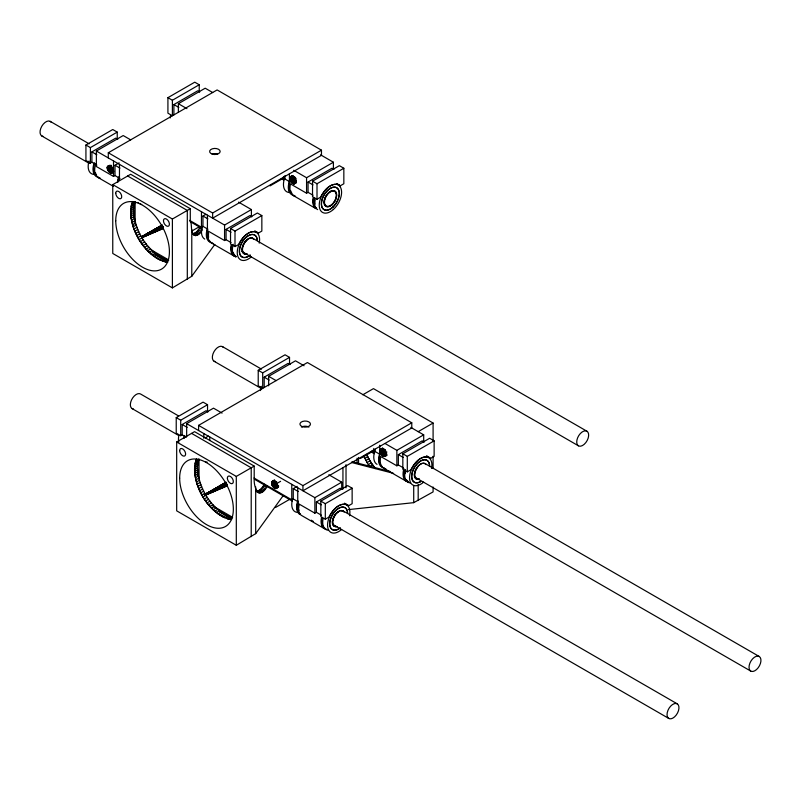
<?xml version="1.0" encoding="UTF-8"?>
<svg xmlns="http://www.w3.org/2000/svg" width="801" height="801" viewBox="0 0 801 801"><rect width="100%" height="100%" fill="white"/><g stroke="black" fill="none" stroke-linecap="round" stroke-linejoin="round"><path stroke-width="1.2" d="M133.637 217.862L133.647 204.385M197.547 475.243L197.557 460.555M165.497 259.264L162.513 260.976L165.777 261.897L168.761 260.175L163.835 258.603L160.851 260.325C142.598 251.174 130.593 230.528 130.703 210.232L133.687 208.51L134.948 201.612L131.965 203.334L131.134 206.618L134.107 204.896M163.835 258.603C143.99 248.66 131.965 225.512 133.687 203.554M229.416 516.635L226.433 518.357L229.697 519.278L232.67 517.556L227.744 515.984L224.761 517.696C206.057 508.265 193.602 486.678 194.783 465.761L197.757 464.039L198.858 458.983M227.744 515.984C207.9 506.042 195.875 482.883 197.597 460.925M107.244 167.649C108.015 162.723 113.902 168.02 113.211 171.094C112.45 176.02 106.563 170.733 107.244 167.649L111.299 165.306M271.639 483.043C272.41 478.107 278.297 483.404 277.607 486.477C276.836 491.413 270.948 486.117 271.639 483.043L274.683 481.281M292.765 176.57L289.722 178.323C290.483 173.386 296.37 178.683 295.679 181.767C294.918 186.693 289.031 181.396 289.722 178.323L292.755 176.51M380.024 450.933L383.128 449.121L380.024 450.933C380.785 446.007 386.673 451.303 385.982 454.377C385.221 459.313 379.334 454.017 380.024 450.933L383.048 449.121M196.455 459.203L195.043 463.989L198.027 462.277M198.578 229.777L201.582 231.519L198.488 234.563L195.604 235.624L192.61 233.892L196.515 232.02L200.54 226.833M255.689 491.143C259.864 491.654 262.488 487.218 264.45 484.215M283.073 495.809L255.689 533.646L236.305 545.271L176.681 510.838L176.681 441.982L194.563 431.659L254.197 466.082L254.197 478.137C253.577 489.381 259.694 500.245 267.464 485.947M195.604 235.624C189.697 233.992 192.53 224.741 190.288 220.756L190.288 208.701L130.653 174.278L112.761 184.61L112.761 253.466L172.395 287.889L191.779 276.265L214.838 244.405M141.567 236.796L162.052 225.071M289.722 178.323L292.826 176.51M204.405 494.798L225.932 482.252M110.298 165.527L107.274 167.229L110.438 165.396M292.906 176.07L289.742 177.902L292.976 176.04M271.669 482.623L274.693 480.92M111.419 166.197L107.344 168.56L111.659 166.378M293.887 176.871L289.812 179.234L294.137 177.031M294.187 177.241L289.932 179.714L294.938 177.231M225.942 482.342L204.405 494.818L226.072 482.833M384.19 449.481L380.115 451.844L384.44 449.651M384.49 449.852L380.235 452.325L385.241 449.842M96.861 165.096L91.895 162.233L90.403 163.084L85.927 160.51L85.927 145.011L112.761 129.522L117.236 132.105L117.236 139.254M199.229 84.766L172.395 100.255L172.395 115.755L167.92 113.171L167.92 97.672L194.753 82.183L199.229 84.766L199.229 91.915M85.927 145.011L90.403 147.594L117.236 132.105M91.895 162.233L91.895 151.9L115.744 138.132L117.737 139.274M173.887 114.893L173.887 104.561L197.737 90.793L199.729 91.935M119.97 178.433L115.004 175.569L113.512 176.43L96.37 166.528L96.37 151.039L123.204 135.549L130.703 139.875M178.363 112.04L178.363 103.699L205.196 88.21L212.696 92.536M108.295 157.927L108.295 152.761L217.121 89.932L321.471 150.177L321.471 155.344L212.645 218.172L212.645 213.006L321.471 150.177M107.454 166.508L109.607 165.266M107.344 166.848L109.487 165.607M107.454 169.041L111.709 166.588M107.614 169.522L111.539 167.259M115.004 175.569L115.004 165.236L119.149 162.843M107.815 170.002L112.07 167.549M108.055 170.473L113.041 167.599M108.325 170.923L113.041 168.21M108.636 171.354L112.941 168.871M108.956 171.754L113.111 169.361M109.306 172.115L113.331 169.792M109.667 172.435L113.612 170.152M110.047 172.696L112.971 171.013M110.418 172.916L113.341 171.224M110.788 173.076L113.742 171.374M111.149 173.176L113.161 172.015M111.499 173.216L113.572 172.025M131.494 204.926L134.478 203.204M130.863 208.39L133.847 206.668L133.827 204.205M130.653 212.145L133.637 210.423M130.703 214.127L133.687 212.405M130.863 216.15L133.847 214.428M131.134 218.232L134.107 216.51M131.494 220.345L134.478 218.623M131.965 222.478L134.948 220.756M132.535 224.64L135.519 222.918M133.206 226.813L136.19 225.091M133.977 228.996L136.951 227.274M134.828 231.159L137.812 229.446M135.78 233.321L138.763 231.599M136.811 235.454L139.795 233.732M137.922 237.557L140.906 235.834M112.761 184.61L172.395 219.033L190.288 208.701M139.114 239.619L142.097 237.897M140.385 241.642L143.369 239.92M141.717 243.604L144.701 241.882M143.109 245.496L146.092 243.784M144.56 247.329L147.544 245.607M207.93 229.216L202.953 226.353L202.953 216.02L205.917 214.318M146.062 249.081L149.046 247.359M147.614 250.743L150.588 249.021M149.196 252.325L152.18 250.603M150.818 253.797L153.792 252.075M192.35 230.758L199.569 226.593M270.037 185.892L283.454 178.152M152.46 255.179L155.444 253.456M189.597 220.355L201.462 227.214L202.953 226.353M281.301 178.623L283.454 179.875L284.946 179.013L289.922 181.877M290.092 176.881L292.235 175.639M289.932 177.171L292.075 175.94M289.812 177.522L293.036 175.659M154.122 256.44L157.106 254.718M155.805 257.592L158.788 255.869M290.092 180.195L294.988 177.361M290.292 180.676L295.609 177.602M290.533 181.146L295.509 178.273M290.803 181.597L295.509 178.883M157.487 258.623L160.47 256.901M291.103 182.027L296.49 178.913M291.434 182.428L295.579 180.035M291.784 182.788L295.799 180.465M159.169 259.534L162.152 257.812M292.145 183.099L296.08 180.826M292.515 183.369L296.42 181.116M292.886 183.589L295.819 181.897M293.256 183.749L296.21 182.047M293.627 183.85L295.629 182.688M293.967 183.89L296.04 182.698M294.297 183.87L296.45 182.628M96.37 151.039L224.57 225.061L251.404 209.562L251.404 216.721M293.707 170.293L306.563 177.722L333.396 162.233L333.396 169.381M164.165 261.506L167.139 259.784M231.028 242.563L226.062 239.689L226.062 229.366L249.912 215.589L251.904 216.741M313.021 195.224L308.055 192.35L308.055 182.027L331.904 168.25L333.897 169.401M256.891 232.13C248.68 229.426 241.792 237.987 238.558 244.525L235.003 246.578L230.538 243.995L230.538 228.505L257.371 213.006L261.847 215.589L261.847 231.078L258.292 233.131L255.058 231.259M338.893 184.791C330.673 182.097 323.784 190.648 320.55 197.186L317.006 199.239L312.53 196.656L312.53 181.166L339.364 165.667L343.839 168.25L343.839 183.749L340.285 185.792L336.71 183.619M230.538 228.505L235.003 231.078L261.847 215.589M312.53 181.166L317.006 183.749L343.839 168.25M207.429 215.159L207.429 230.648L224.57 240.55L226.062 239.689M289.421 173.777L289.421 183.319L306.563 193.211L308.055 192.35M186.172 437.136L182.197 434.843L180.706 435.704L176.23 433.121L176.23 417.621L203.064 402.132L207.539 404.715L207.539 411.864M289.531 357.376L262.698 372.865L262.698 388.365L258.222 385.782L258.222 370.292L285.056 354.793L289.531 357.376L289.531 364.525M176.23 417.621L180.706 420.205L207.539 404.715M182.197 434.843L182.197 424.51L206.047 410.743L208.03 411.884M264.19 387.504L264.19 377.171L288.04 363.404L290.032 364.545M186.663 436.755L186.663 423.649L213.497 408.16L222.077 413.106M268.655 385.842L268.655 376.31L295.489 360.82L304.07 365.767M198.588 430.537L198.588 425.371L307.424 362.543L411.774 422.788L411.774 427.954L302.948 490.783L302.948 485.616L411.774 422.788M205.296 437.857L208.41 436.054M195.885 460.705L197.867 459.564M195.414 462.307L198.388 460.585M194.623 467.614L197.607 465.892L197.737 461.586M194.563 469.526L197.547 467.804M194.623 471.499L197.607 469.776M194.783 473.531L197.757 471.809M195.043 475.604L198.027 473.882M195.414 477.716L198.388 475.994M195.885 479.859L198.858 478.137M196.455 482.022L199.429 480.3M197.126 484.194L200.1 482.472M197.887 486.367L200.871 484.645M198.748 488.54L201.722 486.818M362.813 394.773L373.456 388.625L433.091 423.048L433.091 441.491M199.689 490.693L202.673 488.98M200.731 492.835L203.704 491.113M201.842 494.938L204.826 493.216M176.681 441.982L236.305 476.415L254.197 466.082M203.033 497L206.017 495.278M204.295 499.013L207.279 497.301M205.627 500.975L208.61 499.263M207.018 502.878L210.002 501.156M208.47 504.71L211.454 502.988M209.972 506.462L212.956 504.74M211.524 508.124L214.508 506.402M213.106 509.696L216.09 507.974M214.728 511.178L217.712 509.456M216.37 512.55L219.354 510.828M272.21 481.341L274.593 479.909M272.01 481.591L274.152 480.35M271.849 481.892L273.992 480.65M271.739 482.232L273.882 481M218.042 513.821L221.016 512.099M275.664 481.171L271.669 483.484L275.604 481.241M271.739 483.944L275.794 481.601M271.849 484.425L276.095 481.972M219.714 514.973L222.698 513.251M272.01 484.905L276.906 482.082M272.21 485.386L276.465 482.933M272.45 485.867L276.435 483.564M277.607 483.043L280.59 481.321M221.406 516.004L224.38 514.282M272.72 486.317L277.436 483.594M273.021 486.748L277.336 484.255M273.351 487.138L277.496 484.745M273.702 487.499L277.727 485.176M223.089 516.915L226.072 515.193M274.062 487.819L278.007 485.546M274.433 488.089L278.337 485.837M274.813 488.3L278.708 486.047M275.184 488.46L278.137 486.758M275.544 488.57L278.558 486.828M275.894 488.61L277.967 487.409M228.075 518.888L231.058 517.166M298.222 501.826L293.256 498.963L293.256 488.63L297.201 486.357M275.434 507.534L289.872 499.203M360.34 458.512L373.757 450.763M254.007 478.017L291.764 499.824L293.256 498.963M371.604 451.233L373.757 452.485L375.248 451.624L380.215 454.487M364.715 458.402L367.689 456.68L366.658 454.547L363.674 456.27L368.28 464.59L369.611 466.552L372.595 464.83L375.439 468.555M380.585 449.241L382.738 447.999M380.385 449.491L382.538 448.25M380.235 449.792L382.377 448.55M380.115 450.132L382.257 448.89M384.039 449.071L380.044 451.384L383.989 449.131M365.827 460.505L368.81 458.783L367.689 456.68M380.385 452.805L385.291 449.982M380.585 453.286L384.85 450.833M418.182 431.659L433.091 423.048M380.825 453.756L385.812 450.883M381.106 454.207L385.812 451.494M367.018 462.577L370.002 460.855L372.595 464.83M381.406 454.638L385.712 452.154M381.737 455.038L386.913 452.044M382.077 455.399L386.102 453.076M382.447 455.719L386.382 453.436M382.818 455.979L386.713 453.726M368.28 464.59L371.264 462.868M383.188 456.2L386.112 454.507M383.559 456.36L386.513 454.658M383.919 456.46L386.943 454.718M384.27 456.5L386.342 455.308M384.6 456.49L386.753 455.238M384.901 456.41L386.783 455.318M186.663 423.649L314.873 497.671L341.707 482.182L341.707 489.331M385.081 443.524L396.865 450.332L423.699 434.843L423.699 441.992M321.331 515.173L316.365 512.3L316.365 501.977L340.215 488.199L342.207 489.351M403.324 467.834L398.357 464.96L398.357 454.638L422.207 440.86L424.2 442.012M347.193 504.74C338.983 502.047 332.095 510.607 328.861 517.136L325.306 519.188L320.841 516.605L320.841 501.116L347.674 485.616L352.14 488.199L352.14 503.699L348.595 505.741L345.351 503.869M429.186 457.401C420.976 454.708 414.087 463.268 410.853 469.807L407.298 471.849L402.833 469.266L402.833 453.777L429.666 438.277L434.132 440.86L434.132 456.36L430.588 458.402L426.462 455.909M320.841 501.116L325.306 503.699L352.14 488.199M402.833 453.777L407.298 456.36L434.132 440.86M297.732 487.769L297.732 503.268L314.873 513.161L316.365 512.3M379.724 445.206L379.724 455.929L396.865 465.822L398.357 464.96M107.274 167.229L110.508 165.366M225.972 482.442L204.415 494.838L225.922 482.753M161.882 225.301L141.537 236.896L162.152 225.451M225.802 482.673L204.375 494.888L226.112 482.542M162.202 225.161L141.617 236.866L162.002 225.381M162.333 225.532L141.647 236.956L162.543 225.612M226.252 482.913L205.557 494.327L226.222 483.313M205.607 494.347L226.453 482.983M141.697 237.066L162.303 225.932M226.593 483.764L205.647 494.537L226.483 483.383M205.607 494.457L226.443 483.444M162.383 226.323L141.657 237.146L162.683 226.383M205.567 494.517L226.293 483.694M141.807 237.176L163.014 226.443M205.727 494.547L225.812 484.385M162.763 227.043L141.747 237.316L163.164 227.094M205.657 494.698L226.673 484.425M227.073 484.475L205.757 494.708L226.983 484.765M163.074 227.384L141.827 237.396L163.004 227.664M205.717 494.838L226.923 485.036M141.917 237.476L163.474 227.694M227.384 485.076L205.827 494.848L227.344 485.346M163.434 227.965L141.907 237.537L163.414 228.225M227.324 485.606L205.817 494.978L227.324 485.847M141.897 237.657L163.404 228.475M348.475 509.606L413.716 502.658L433.091 491.904L433.091 486.988M165.777 261.897L167.369 262.157M393.601 473.371L351.519 462.487M390.588 471.639L352.029 461.656M205.597 461.867L207.149 462.127M140.255 204.025L141.687 204.485M320.54 154.803L333.396 162.233M336.74 183.549L340.285 185.792M167.92 97.672L172.395 100.255M178.363 103.699L186.933 108.646M173.887 104.561L178.853 107.434M308.055 182.027L313.021 184.891M293.216 195.504L316.025 208.671A15.81 9.131 -60 0 1 313.131 197.867M238.548 202.142L251.404 209.562M254.718 230.958L258.292 233.131M108.295 152.761L212.645 213.006M50.233 121.372L89.181 143.86M251.484 237.557L586.913 431.218A8.431 4.866 -60 0 1 584.239 444.285A8.431 4.866 -60 0 1 576.93 440.059A8.431 4.866 -60 0 1 586.913 431.218M91.895 151.9L96.861 154.773M115.004 165.236L119.97 168.11M202.953 216.02L207.93 218.893M226.062 229.366L231.028 232.23M127.669 176L187.304 210.423L187.304 279.279M41.792 135.97L89.402 163.464M190.037 221.557L201.932 228.425M241.972 251.544L578.472 445.827M199.579 228.385L202.583 230.117M197.547 230.998L200.55 232.731M196.515 232.02L199.519 233.752M195.484 232.831L198.488 234.563M97.922 177.432L113.482 186.403M211.224 242.843L234.032 256.01M194.483 233.421L197.487 235.154M193.522 233.782L196.515 235.504M192.771 234.343L194.773 235.494M151.209 249.852L168.39 259.774M154.032 253.186L165.837 260.005M410.843 427.414L423.699 434.843M427.043 456.159L430.588 458.402M222.528 346.643L261.476 369.131M424.86 463.459L759.208 656.49A8.431 4.866 -60 0 1 756.534 669.556A8.431 4.866 -60 0 1 749.225 665.341A8.431 4.866 -60 0 1 759.208 656.49M258.222 370.292L262.698 372.865M268.655 376.31L276.165 380.645M264.19 377.171L269.156 380.044M398.357 454.638L403.324 457.501M214.087 361.251L261.697 388.735M370.983 451.824L374.227 453.706M415.349 477.446L750.767 671.098M383.519 468.114L406.327 481.281M328.851 474.753L341.707 482.182M344.5 503.188L348.595 505.741M198.588 425.371L302.948 485.616M178.403 415.839L140.525 393.982A8.431 4.866 -60 0 0 131.584 399.819A8.431 4.866 -60 0 0 133.336 408.971M342.868 510.798L677.215 703.829A8.431 4.866 -60 0 1 674.542 716.895A8.431 4.866 -60 0 1 667.233 712.68A8.431 4.866 -60 0 1 677.215 703.829M182.197 424.51L187.164 427.384M293.256 488.63L298.222 491.504M316.365 501.977L321.331 504.84M191.589 433.381L251.214 467.804L251.214 536.66M132.095 408.59L178.623 435.444M254.368 479.178L292.235 501.046M333.356 524.775L668.775 718.437M263.489 485.756L266.503 487.499M262.488 487.158L265.491 488.89M261.456 488.38L264.47 490.112M260.425 489.401L263.429 491.133M259.404 490.212L262.398 491.944M311.229 520.199L313.301 521.401M324.335 528.62L301.526 515.454A15.81 9.131 -60 0 1 298.633 504.65M258.393 490.803L261.396 492.535M257.431 491.153L260.435 492.885M256.53 491.273L259.524 492.995M256.69 491.724L258.683 492.875M212.976 505.992L232.3 517.146M220.085 511.799L228.675 516.765M257.441 232.45L257.962 232.821M347.744 505.061L348.265 505.441M137.832 202.473L138.953 203.344M368.81 458.783L370.002 460.855M433.091 456.25L433.091 468.545M418.182 484.525L418.182 500.515M413.716 485.456L413.716 502.658M407.298 456.36L407.298 471.849M396.865 450.332L396.865 465.822M375.248 449.331L375.248 451.624M373.757 448.47L373.757 452.485M358.558 457.411L358.558 463.609M357.076 458.182L357.076 463.178M346.022 464.63L346.022 487.859M342.938 467.914L342.938 489.101M325.306 503.699L325.306 519.188M317.006 183.749L317.006 199.239M314.873 497.671L314.873 513.161M306.563 177.722L306.563 193.211M291.764 484.325L291.764 499.824M284.946 175.569L284.946 179.013M283.454 176.771L283.454 179.875M255.689 486.948L255.689 533.646M236.305 476.415L236.305 545.271M235.003 231.078L235.003 246.578M224.57 225.061L224.57 240.55M209.772 436.996L209.772 440.57M203.814 433.551L203.814 438.317M201.462 211.714L201.462 227.214M199.028 459.163L199.028 479.178M191.779 229.577L191.779 276.265M180.706 420.205L180.706 435.704M172.395 219.033L172.395 287.889M135.109 201.782L135.109 224.3M119.469 164.375L119.469 179.875M113.512 160.941L113.512 176.43M90.403 147.594L90.403 163.084M423.609 482.132A15.81 9.131 -60 0 1 409.581 478.888A15.81 9.131 -60 0 1 421.696 457.912A15.81 9.131 -60 0 1 431.519 468.435M341.616 529.471A15.81 9.131 -60 0 1 327.589 526.227A15.81 9.131 -60 0 1 339.704 505.251A15.81 9.131 -60 0 1 349.526 515.774M316.395 208.03A15.079 8.701 -60 0 1 313.642 197.737M315.073 204.125A15.079 8.701 -60 0 1 315.073 199.839M317.667 209.622A15.81 9.131 -60 0 1 314.773 198.818M295.529 196.215A15.81 9.131 -60 0 1 290.322 184.701M291.894 193.291A15.079 8.701 -60 0 1 290.833 190.938M291.944 193.912A15.079 8.701 -60 0 1 289.191 183.619M293.897 195.274A15.81 9.131 -60 0 1 289.461 180.936M289.051 192.47A15.81 9.131 -60 0 1 284.305 179.084M170.202 117.957A15.81 9.131 -60 0 1 170.543 115.544M251.324 256.861A15.81 9.131 -60 0 1 237.286 253.617A15.81 9.131 -60 0 1 249.401 232.63A15.81 9.131 -60 0 1 259.224 243.164M167.759 262.197A37.947 21.907 60 0 1 138.513 238.598A37.947 21.907 60 0 1 132.696 201.472M231.669 519.579A37.947 21.907 60 0 1 202.423 495.969A37.947 21.907 60 0 1 196.605 458.843M215.329 361.631A8.431 4.866 -60 0 1 214.087 351.509A8.431 4.866 -60 0 1 223.469 347.524M260.505 390.568A15.81 9.131 -60 0 1 261.306 386.282M406.698 480.64A15.079 8.701 -60 0 1 403.934 470.347M408.34 481.591A15.079 8.701 -60 0 1 406.638 480.019M405.256 473.601A15.079 8.701 -60 0 1 405.576 471.298M420.715 481.661A12.646 7.299 -60 0 1 411.774 476.495A12.646 7.299 -60 0 1 420.715 461.006A12.646 7.299 -60 0 1 429.666 466.172M410.282 482.943A15.81 9.131 -60 0 1 405.546 469.556M408.64 482.002A15.81 9.131 -60 0 1 403.904 468.615M385.832 468.825A15.81 9.131 -60 0 1 380.625 457.311M382.247 466.532A15.079 8.701 -60 0 1 379.494 456.23M384.19 467.884A15.81 9.131 -60 0 1 379.754 453.546M377.031 464.37A15.81 9.131 -60 0 1 374.608 451.704M419.093 479.248A8.851 5.116 -60 0 1 415.749 469.797A8.851 5.116 -60 0 1 426.142 464.59M419.173 478.878A8.431 4.866 -60 0 1 414.808 475.644A8.431 4.866 -60 0 1 417.742 467.093M420.565 481.571A12.646 7.299 -60 0 1 411.624 476.415A12.646 7.299 -60 0 1 420.565 460.915A12.646 7.299 -60 0 1 429.516 466.082M418.953 479.168A8.851 5.116 -60 0 1 415.599 469.716A8.851 5.116 -60 0 1 425.992 464.5M374.948 467.954A37.947 21.907 60 0 1 366.558 454.317M299.133 510.888A15.079 8.701 -60 0 1 298.813 508.955M298.773 507.914A15.079 8.701 -60 0 1 299.133 504.52M300.255 513.862A15.079 8.701 -60 0 1 298.132 501.186M297.361 512.42A15.81 9.131 -60 0 1 292.615 499.033M299.884 514.502A15.81 9.131 -60 0 1 297.762 500.885M326.648 529.331A15.81 9.131 -60 0 1 321.441 517.816M324.705 527.979A15.079 8.701 -60 0 1 321.942 517.686M328.29 530.282A15.81 9.131 -60 0 1 323.083 518.768M338.963 528.86A12.646 7.299 -60 0 1 329.782 524.104A12.646 7.299 -60 0 1 338.493 508.485A12.646 7.299 -60 0 1 347.664 513.241M335.749 526.357A8.431 4.866 -60 0 1 335.749 514.432M337.181 512.91A8.431 4.866 -60 0 1 338.723 511.789M341.707 510.988A8.431 4.866 -60 0 1 342.938 511.368M337.101 526.587A8.851 5.116 -60 0 1 333.757 517.136A8.851 5.116 -60 0 1 344.15 511.929M340.365 527.679A12.646 7.299 -60 0 1 329.722 525.166A12.646 7.299 -60 0 1 337.822 508.725A12.646 7.299 -60 0 1 347.514 513.151M336.961 526.507A8.851 5.116 -60 0 1 333.606 517.056A8.851 5.116 -60 0 1 343.999 511.839M184.2 438.157A15.079 8.701 -60 0 1 184.831 435.774M178.843 442.182A15.81 9.131 -60 0 1 178.843 435.494M183.689 438.297A15.81 9.131 -60 0 1 184.47 435.474M301.456 427.093A5.267 3.044 0 0 1 308.906 427.093M208.63 237.346A15.079 8.701 -60 0 1 208.63 233.071M209.952 241.251A15.079 8.701 -60 0 1 207.199 230.958M204.736 239.099A15.81 9.131 -60 0 1 202.313 226.423M211.905 242.613A15.81 9.131 -60 0 1 207.469 228.275M213.537 243.554A15.81 9.131 -60 0 1 208.33 232.04M236.345 256.72A15.81 9.131 -60 0 1 231.139 245.206M234.403 255.369A15.079 8.701 -60 0 1 231.649 245.076M236.045 256.32A15.079 8.701 -60 0 1 233.281 252.395M235.674 256.961A15.81 9.131 -60 0 1 233.251 244.285M250.212 255.149A12.646 7.299 -60 0 1 239.569 252.645A12.646 7.299 -60 0 1 247.669 236.205A12.646 7.299 -60 0 1 257.371 240.63M246.878 253.597A8.431 4.866 -60 0 1 242.463 249.501A8.431 4.866 -60 0 1 246.878 240.3M246.808 253.977A8.851 5.116 -60 0 1 243.454 244.525A8.851 5.116 -60 0 1 253.847 239.319M250.062 255.058A12.646 7.299 -60 0 1 239.419 252.555A12.646 7.299 -60 0 1 247.519 236.115A12.646 7.299 -60 0 1 257.221 240.54M246.658 253.897A8.851 5.116 -60 0 1 243.304 244.435A8.851 5.116 -60 0 1 253.697 239.229M96.601 175.219A15.079 8.701 -60 0 1 95.539 172.866M96.651 175.84A15.079 8.701 -60 0 1 94.528 163.164M93.757 174.398A15.81 9.131 -60 0 1 89.021 161.011M98.603 177.191A15.81 9.131 -60 0 1 94.168 162.863M100.245 178.142A15.81 9.131 -60 0 1 95.81 163.804M117.507 182.207A15.81 9.131 -60 0 1 118.618 176.981M118.027 181.967A15.079 8.701 -60 0 1 118.979 177.271M212.245 154.002A5.267 3.044 0 0 1 217.522 154.002M43.034 136.36A8.431 4.866 -60 0 1 41.792 126.238A8.431 4.866 -60 0 1 51.174 122.243M383.208 448.68L380.044 450.512L383.279 448.66M111.269 165.787L107.274 168.1L111.219 165.847M293.737 176.46L289.742 178.763L293.687 176.52M162.873 226.753L141.777 237.246L162.863 226.783M226.793 484.124L205.687 494.628L226.773 484.154M333.316 209.522A15.81 9.131 -60 0 0 338.322 185.031A15.81 9.131 -60 0 0 319.619 201.612A15.81 9.131 -60 0 0 333.316 209.522M332.735 207.359A12.646 7.299 -60 0 0 336.74 187.764A12.646 7.299 -60 0 0 321.782 201.041A12.646 7.299 -60 0 0 332.735 207.359M332.035 204.766A8.851 5.116 -60 0 0 334.848 191.049A8.851 5.116 -60 0 0 324.375 200.34A8.851 5.116 -60 0 0 332.035 204.766M331.964 204.485A8.431 4.866 -60 0 0 334.638 191.419A8.431 4.866 -60 0 0 324.655 200.26A8.431 4.866 -60 0 0 331.964 204.485M332.585 207.279A12.646 7.299 -60 0 0 336.59 187.684A12.646 7.299 -60 0 0 321.632 200.951A12.646 7.299 -60 0 0 332.585 207.279M331.894 204.686A8.851 5.116 -60 0 0 334.698 190.968A8.851 5.116 -60 0 0 324.225 200.26A8.851 5.116 -60 0 0 331.894 204.686M179.664 478.137A37.947 21.907 60 0 0 219.915 528.209A37.947 21.907 60 0 0 219.915 474.532A37.947 21.907 60 0 0 179.664 478.137M179.664 450.593A4.215 2.433 60 0 0 184.13 456.149A4.215 2.433 60 0 0 184.13 450.192A4.215 2.433 60 0 0 179.664 450.593M227.364 478.137A4.215 2.433 60 0 0 231.839 483.694A4.215 2.433 60 0 0 231.839 477.736A4.215 2.433 60 0 0 227.364 478.137M302.548 426.713A5.267 3.044 0 0 0 310.458 424.079A5.267 3.044 0 0 0 302.548 421.446A5.267 3.044 0 0 0 302.548 426.713M115.744 220.756A37.947 21.907 60 0 0 155.995 270.828A37.947 21.907 60 0 0 155.995 217.161A37.947 21.907 60 0 0 115.744 220.756M115.744 193.211A4.215 2.433 60 0 0 120.22 198.778A4.215 2.433 60 0 0 120.22 192.811A4.215 2.433 60 0 0 115.744 193.211M163.454 220.756A4.215 2.433 60 0 0 167.92 226.323A4.215 2.433 60 0 0 167.92 220.355A4.215 2.433 60 0 0 163.454 220.756M212.245 154.102A5.267 3.044 0 0 0 220.155 151.469A5.267 3.044 0 0 0 212.245 148.836A5.267 3.044 0 0 0 212.245 154.102"/></g></svg>
